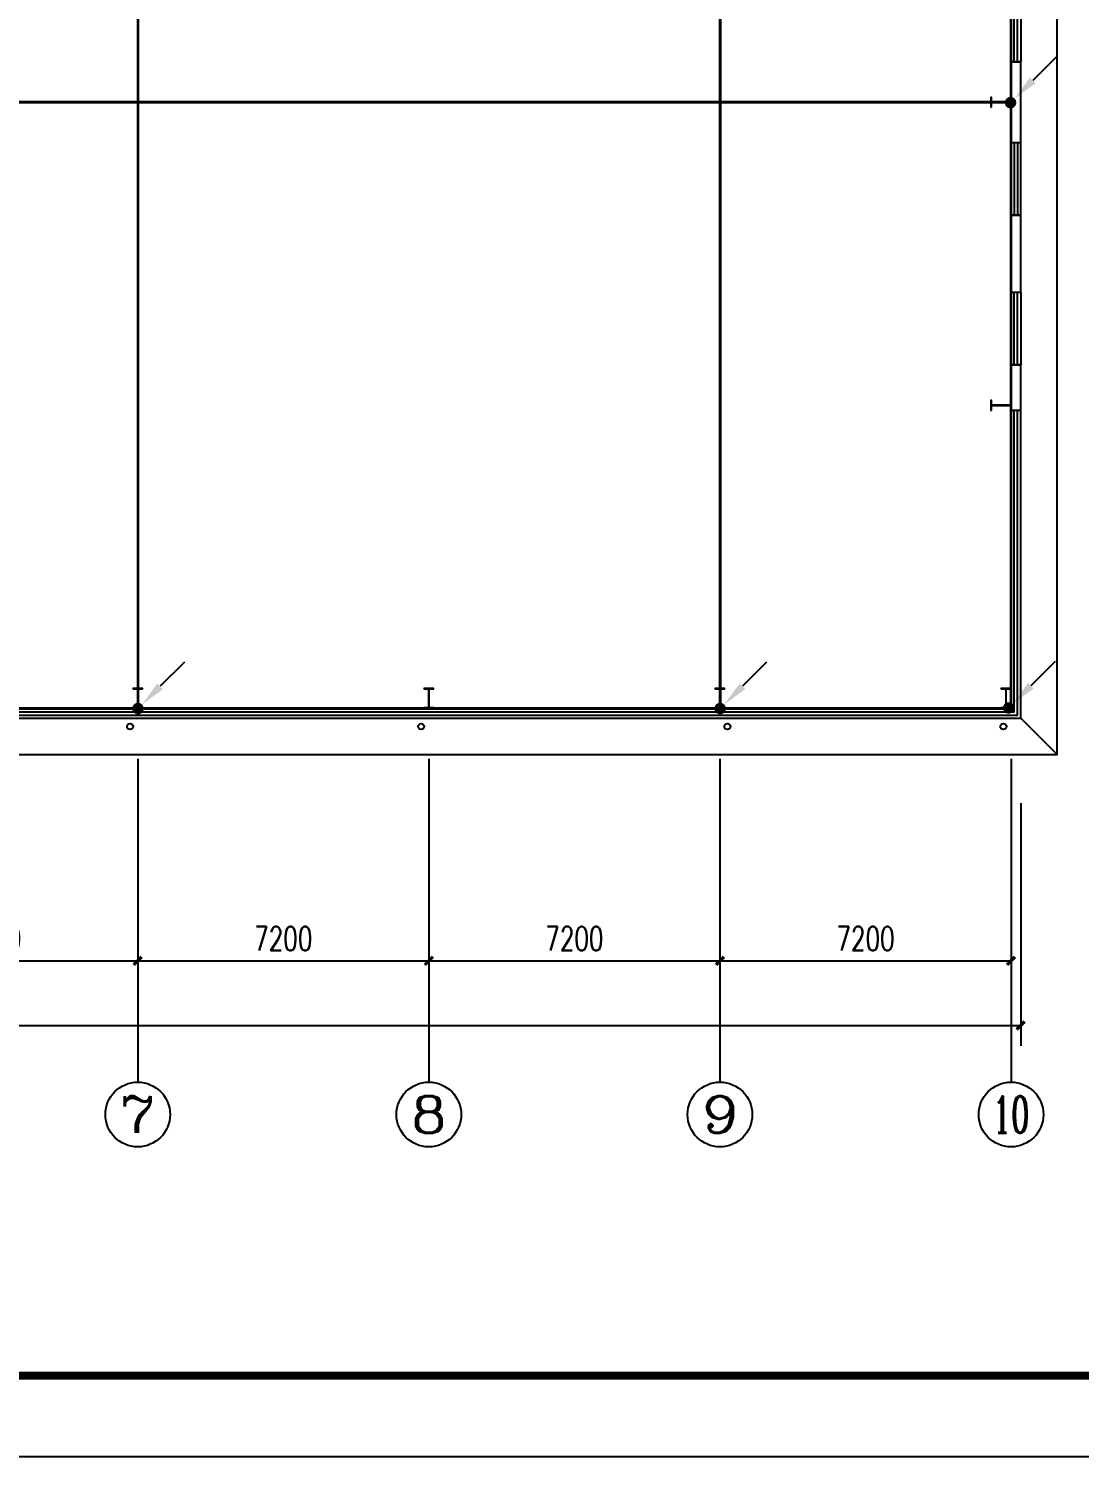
# Model space of a CAD drawing. Extents: x 4929870 to 5205508, y 4505833 to 4862647.
# Drawn here: x 5150684 to 5176676, y 4688496 to 4723813 of the extents above; entities that cross this region are included whole.
import ezdxf
from ezdxf.enums import TextEntityAlignment as Align

# ---------------------------------------------------------------- set-up
doc = ezdxf.new("R2010")
doc.units = 0
doc.header["$LTSCALE"] = 1000
doc.header["$MEASUREMENT"] = 0
doc.layers.get('0').update_dxf_attribs({"color": 4, "linetype": 'CONTINUOUS'})
doc.layers.get('Defpoints').update_dxf_attribs({"linetype": 'CONTINUOUS'})
for name, color, linetype in [('AXIS', 3, 'CONTINUOUS'), ('AXIS_TEXT', 7, 'CONTINUOUS'), ('COLUMN', 9, 'CONTINUOUS'), ('EVTR', 2, 'CONTINUOUS'), ('LWIRE', 4, 'CONTINUOUS'), ('PUB_TITLE', 4, 'CONTINUOUS'), ('WALL', 5, 'CONTINUOUS'), ('WINDOW', 4, 'CONTINUOUS'), ('WIRE-接地', 4, 'CONTINUOUS')]:
    doc.layers.add(name, color=color, linetype=linetype)
doc.styles.add('_TCH_AXIS', font='COMPLEX', dxfattribs={"bigfont": 'GBCBIG'})
doc.styles.add('_TCH_DIM_T3', font='SIMPLEX', dxfattribs={"width": 0.705882, "bigfont": 'GBCBIG'})
doc.styles.add('COMPLEX', font='COMPLEX')
doc.styles.get("Standard").update_dxf_attribs({"font": 'GBENOR', "bigfont": 'GBCBIG'})
doc.styles.add('TG_LINETYPE', font='SIMPLEX', dxfattribs={"width": 0.8, "height": 3, "bigfont": 'HZTXT'})
doc.linetypes.add('TG_E', pattern='A,2,-0.4,["E",TG_LINETYPE,S=0.1,R=0,X=-0.28,Y=-0.15],0', length=2.4)
doc.dimstyles.new('_TCH_ARCH&&200', dxfattribs={"dimtxt": 595, "dimasz": 200, "dimexe": 500, "dimexo": 600, "dimgap": 252.5, "dimtad": 1, "dimdec": 0, "dimzin": 0, "dimdsep": 46, "dimtxsty": '_TCH_DIM_T3', "dimblk": 'ARCHTICK', "dimcen": 0.09, "dimclrt": 7, "dimazin": 2, "dimtfac": 1, "dimtdec": 0, "dimtix": 1, "dimtmove": 2, "dimatfit": 3, "dimfxl": 0, "dimtolj": 1, "dimtzin": 0, "dimarcsym": 0})

# ---------------------------------------------------------------- blocks, each defined once
blk = doc.blocks.new('$TelecSys$00000078')
for p, q in [((1.15, 1.15), (0.55, 0.55)), ((0.104, 0.104), (0.104, 0.104)), ((-0.104, -0.104), (-0.104, -0.104))]:
    blk.add_line(p, q)
at = {"const_width": 0.142}
blk.add_lwpolyline([(-0.071, 0, 1), (0.071, 0, 1)], format="xyb", close=True, dxfattribs=at)
blk.add_solid([(0.62, 0.48), (0.48, 0.62), (0.1, 0.1)])
at = {"width": 0.8, "flags": 9}
blk.add_attdef('A', (0, 0), '', height=0.00002, dxfattribs=at)
blk = doc.blocks.new('_ArchTick')
at = {"color": 0, "linetype": 'ByBlock', "const_width": 0.4}
blk.add_lwpolyline([(-0.5, -0.5), (0.5, 0.5)], dxfattribs=at)
blk = doc.blocks.new('*D184')
at = {"layer": 'AXIS', "color": 0, "lineweight": -2}
for p, q in [((5146184, 4705154), (5146184, 4700254)), ((5153384, 4705154), (5153384, 4700254)), ((5146184, 4700754), (5153384, 4700754))]:
    blk.add_line(p, q, dxfattribs=at)
at = {"layer": 'Defpoints', "color": 0}
for p in [(5146184, 4705754), (5153384, 4705754), (5153384, 4700754)]:
    blk.add_point(p, dxfattribs=at)
at = {"layer": 'AXIS', "color": 0, "lineweight": -2, "xscale": 200, "yscale": 200, "zscale": 200, "rotation": 180}
blk.add_blockref('_ArchTick', (5146184, 4700754), dxfattribs=at)
at = {"layer": 'AXIS', "color": 0, "lineweight": -2, "xscale": 200, "yscale": 200, "zscale": 200}
blk.add_blockref('_ArchTick', (5153384, 4700754), dxfattribs=at)
at = {"layer": 'AXIS', "color": 7, "insert": (5149784, 4701304), "char_height": 595, "attachment_point": 5, "style": '_TCH_DIM_T3'}
blk.add_mtext('\\A1;7200', dxfattribs=at)
blk = doc.blocks.new('*D185')
at = {"layer": 'AXIS', "color": 0, "lineweight": -2}
for p, q in [((5153384, 4705154), (5153384, 4700254)), ((5160584, 4705154), (5160584, 4700254)), ((5153384, 4700754), (5160584, 4700754))]:
    blk.add_line(p, q, dxfattribs=at)
at = {"layer": 'Defpoints', "color": 0}
for p in [(5153384, 4705754), (5160584, 4705754), (5160584, 4700754)]:
    blk.add_point(p, dxfattribs=at)
at = {"layer": 'AXIS', "color": 0, "lineweight": -2, "xscale": 200, "yscale": 200, "zscale": 200, "rotation": 180}
blk.add_blockref('_ArchTick', (5153384, 4700754), dxfattribs=at)
at = {"layer": 'AXIS', "color": 0, "lineweight": -2, "xscale": 200, "yscale": 200, "zscale": 200}
blk.add_blockref('_ArchTick', (5160584, 4700754), dxfattribs=at)
at = {"layer": 'AXIS', "color": 7, "insert": (5156984, 4701304), "char_height": 595, "attachment_point": 5, "style": '_TCH_DIM_T3'}
blk.add_mtext('\\A1;7200', dxfattribs=at)
blk = doc.blocks.new('*D186')
at = {"layer": 'AXIS', "color": 0, "lineweight": -2}
for p, q in [((5160584, 4705154), (5160584, 4700254)), ((5167784, 4705154), (5167784, 4700254)), ((5160584, 4700754), (5167784, 4700754))]:
    blk.add_line(p, q, dxfattribs=at)
at = {"layer": 'Defpoints', "color": 0}
for p in [(5160584, 4705754), (5167784, 4705754), (5167784, 4700754)]:
    blk.add_point(p, dxfattribs=at)
at = {"layer": 'AXIS', "color": 0, "lineweight": -2, "xscale": 200, "yscale": 200, "zscale": 200, "rotation": 180}
blk.add_blockref('_ArchTick', (5160584, 4700754), dxfattribs=at)
at = {"layer": 'AXIS', "color": 0, "lineweight": -2, "xscale": 200, "yscale": 200, "zscale": 200}
blk.add_blockref('_ArchTick', (5167784, 4700754), dxfattribs=at)
at = {"layer": 'AXIS', "color": 7, "insert": (5164184, 4701304), "char_height": 595, "attachment_point": 5, "style": '_TCH_DIM_T3'}
blk.add_mtext('\\A1;7200', dxfattribs=at)
blk = doc.blocks.new('*D187')
at = {"layer": 'AXIS', "color": 0, "lineweight": -2}
for p, q in [((5167784, 4705154), (5167784, 4700254)), ((5174984, 4705154), (5174984, 4700254)), ((5167784, 4700754), (5174984, 4700754))]:
    blk.add_line(p, q, dxfattribs=at)
at = {"layer": 'Defpoints', "color": 0}
for p in [(5167784, 4705754), (5174984, 4705754), (5174984, 4700754)]:
    blk.add_point(p, dxfattribs=at)
at = {"layer": 'AXIS', "color": 0, "lineweight": -2, "xscale": 200, "yscale": 200, "zscale": 200, "rotation": 180}
blk.add_blockref('_ArchTick', (5167784, 4700754), dxfattribs=at)
at = {"layer": 'AXIS', "color": 0, "lineweight": -2, "xscale": 200, "yscale": 200, "zscale": 200}
blk.add_blockref('_ArchTick', (5174984, 4700754), dxfattribs=at)
at = {"layer": 'AXIS', "color": 7, "insert": (5171384, 4701304), "char_height": 595, "attachment_point": 5, "style": '_TCH_DIM_T3'}
blk.add_mtext('\\A1;7200', dxfattribs=at)
blk = doc.blocks.new('*D188')
at = {"layer": 'AXIS', "color": 0, "lineweight": -2}
for p, q in [((5109944, 4704654), (5109944, 4698654)), ((5175224, 4704654), (5175224, 4698654)), ((5109944, 4699154), (5175224, 4699154))]:
    blk.add_line(p, q, dxfattribs=at)
at = {"layer": 'Defpoints', "color": 0}
for p in [(5109944, 4705254), (5175224, 4705254), (5175224, 4699154)]:
    blk.add_point(p, dxfattribs=at)
at = {"layer": 'AXIS', "color": 0, "lineweight": -2, "xscale": 200, "yscale": 200, "zscale": 200, "rotation": 180}
blk.add_blockref('_ArchTick', (5109944, 4699154), dxfattribs=at)
at = {"layer": 'AXIS', "color": 0, "lineweight": -2, "xscale": 200, "yscale": 200, "zscale": 200}
blk.add_blockref('_ArchTick', (5175224, 4699154), dxfattribs=at)
at = {"layer": 'AXIS', "color": 7, "insert": (5142584, 4699704), "char_height": 595, "attachment_point": 5, "style": '_TCH_DIM_T3'}
blk.add_mtext('\\A1;65280', dxfattribs=at)
blk = doc.blocks.new('$TCHSYS$WIN2D')
for p, q in [((-0.5, 0.5), (0.5, 0.5)), ((-0.5, 0.5), (-0.5, -0.5)), ((0.5, 0.5), (0.5, -0.5)), ((0.5, 0.167), (-0.5, 0.167)), ((0.5, -0.167), (-0.5, -0.167)), ((-0.5, -0.5), (0.5, -0.5))]:
    blk.add_line(p, q)
blk = doc.blocks.new('_AXISO')
blk.add_circle((0, 0), 0.5)
at = {"layer": 'AXIS_TEXT', "style": 'COMPLEX', "width": 1.041667}
blk.add_attdef('A', text='', height=0.56, dxfattribs=at).set_placement((-0.25, -0.28), (0.25, -0.28), align=Align.FIT)

msp = doc.modelspace()

# ---------------------------------------------------------------- linework, layer by layer
for points in [[(5146183.9, 4705853.6), (5176123.9, 4705853.6), (5176123.9, 4729493.6)], [(5146183.9, 4706753.6), (5175223.9, 4706753.6), (5175223.9, 4714373.6)], [(5146183.9, 4706833.6), (5175143.9, 4706833.6), (5175143.9, 4714373.6)], [(5146183.9, 4706913.6), (5175063.9, 4706913.6), (5175063.9, 4714373.6)], [(5146183.9, 4706993.6), (5174983.9, 4706993.6), (5174983.9, 4714373.6)], [(5175223.9, 4706753.6), (5176123.9, 4705853.6)]]:
    msp.add_lwpolyline(points)
at = {"layer": 'AXIS'}
for p, q in [((5153383.9, 4705753.6), (5153383.9, 4697753.6)), ((5160583.9, 4705753.6), (5160583.9, 4697753.6)), ((5167783.9, 4705753.6), (5167783.9, 4697753.6)), ((5174983.9, 4705753.6), (5174983.9, 4697753.6))]:
    msp.add_line(p, q, dxfattribs=at)
at = {"layer": 'COLUMN', "color": 5}
for p, q in [((5174499.9, 4722118.6), (5174483.9, 4722118.6)), ((5174483.9, 4722118.6), (5174483.9, 4721868.6)), ((5174483.9, 4721868.6), (5174499.9, 4721868.6)), ((5174499.9, 4722003.6), (5174499.9, 4722118.6)), ((5174504.9, 4721998.6), (5174499.9, 4722003.6)), ((5174499.9, 4721983.6), (5174504.9, 4721988.6)), ((5174499.9, 4721868.6), (5174499.9, 4721983.6)), ((5174962.9, 4721998.6), (5174504.9, 4721998.6)), ((5174504.9, 4721988.6), (5174962.9, 4721988.6)), ((5174967.9, 4722003.6), (5174962.9, 4721998.6)), ((5174962.9, 4721988.6), (5174967.9, 4721983.6)), ((5174983.9, 4722118.6), (5174967.9, 4722118.6)), ((5174967.9, 4722118.6), (5174967.9, 4722003.6)), ((5174967.9, 4721983.6), (5174967.9, 4721868.6)), ((5174967.9, 4721868.6), (5174983.9, 4721868.6)), ((5174983.9, 4721868.6), (5174983.9, 4722118.6)), ((5174499.9, 4714618.6), (5174483.9, 4714618.6)), ((5174483.9, 4714618.6), (5174483.9, 4714368.6)), ((5174499.9, 4714503.6), (5174499.9, 4714618.6)), ((5174504.9, 4714498.6), (5174499.9, 4714503.6)), ((5174499.9, 4714483.6), (5174504.9, 4714488.6)), ((5174499.9, 4714368.6), (5174499.9, 4714483.6)), ((5174962.9, 4714498.6), (5174504.9, 4714498.6)), ((5174504.9, 4714488.6), (5174962.9, 4714488.6)), ((5174967.9, 4714503.6), (5174962.9, 4714498.6)), ((5174962.9, 4714488.6), (5174967.9, 4714483.6)), ((5174983.9, 4714618.6), (5174967.9, 4714618.6)), ((5174967.9, 4714618.6), (5174967.9, 4714503.6)), ((5174967.9, 4714483.6), (5174967.9, 4714368.6)), ((5174983.9, 4714368.6), (5174983.9, 4714618.6)), ((5174483.9, 4714368.6), (5174499.9, 4714368.6)), ((5174967.9, 4714368.6), (5174983.9, 4714368.6)), ((5153508.9, 4707493.6), (5153258.9, 4707493.6)), ((5153258.9, 4707493.6), (5153258.9, 4707477.6)), ((5153258.9, 4707477.6), (5153373.9, 4707477.6)), ((5153373.9, 4707477.6), (5153378.9, 4707472.6)), ((5153378.9, 4707472.6), (5153378.9, 4707014.6)), ((5153388.9, 4707472.6), (5153393.9, 4707477.6)), ((5153388.9, 4707014.6), (5153388.9, 4707472.6)), ((5153393.9, 4707477.6), (5153508.9, 4707477.6)), ((5153508.9, 4707477.6), (5153508.9, 4707493.6)), ((5160708.9, 4707493.6), (5160458.9, 4707493.6)), ((5160458.9, 4707493.6), (5160458.9, 4707477.6)), ((5160458.9, 4707477.6), (5160573.9, 4707477.6)), ((5160573.9, 4707477.6), (5160578.9, 4707472.6)), ((5160578.9, 4707472.6), (5160578.9, 4707014.6)), ((5160588.9, 4707472.6), (5160593.9, 4707477.6)), ((5160588.9, 4707014.6), (5160588.9, 4707472.6)), ((5160593.9, 4707477.6), (5160708.9, 4707477.6)), ((5160708.9, 4707477.6), (5160708.9, 4707493.6)), ((5167908.9, 4707493.6), (5167658.9, 4707493.6)), ((5167658.9, 4707493.6), (5167658.9, 4707477.6)), ((5167658.9, 4707477.6), (5167773.9, 4707477.6)), ((5167773.9, 4707477.6), (5167778.9, 4707472.6)), ((5167778.9, 4707472.6), (5167778.9, 4707014.6)), ((5167788.9, 4707472.6), (5167793.9, 4707477.6)), ((5167788.9, 4707014.6), (5167788.9, 4707472.6)), ((5167793.9, 4707477.6), (5167908.9, 4707477.6)), ((5167908.9, 4707477.6), (5167908.9, 4707493.6)), ((5174983.9, 4707493.6), (5174733.9, 4707493.6)), ((5174733.9, 4707493.6), (5174733.9, 4707477.6)), ((5174733.9, 4707477.6), (5174848.9, 4707477.6)), ((5174848.9, 4707477.6), (5174853.9, 4707472.6)), ((5174853.9, 4707472.6), (5174853.9, 4707014.6)), ((5174863.9, 4707472.6), (5174868.9, 4707477.6)), ((5174863.9, 4707014.6), (5174863.9, 4707472.6)), ((5174868.9, 4707477.6), (5174983.9, 4707477.6)), ((5174983.9, 4707477.6), (5174983.9, 4707493.6)), ((5153373.9, 4707009.6), (5153258.9, 4707009.6)), ((5153258.9, 4707009.6), (5153258.9, 4706993.6)), ((5153258.9, 4706993.6), (5153508.9, 4706993.6)), ((5153378.9, 4707014.6), (5153373.9, 4707009.6)), ((5153393.9, 4707009.6), (5153388.9, 4707014.6)), ((5153508.9, 4707009.6), (5153393.9, 4707009.6)), ((5153508.9, 4706993.6), (5153508.9, 4707009.6)), ((5160573.9, 4707009.6), (5160458.9, 4707009.6)), ((5160458.9, 4707009.6), (5160458.9, 4706993.6)), ((5160458.9, 4706993.6), (5160708.9, 4706993.6)), ((5160578.9, 4707014.6), (5160573.9, 4707009.6)), ((5160593.9, 4707009.6), (5160588.9, 4707014.6)), ((5160708.9, 4707009.6), (5160593.9, 4707009.6)), ((5160708.9, 4706993.6), (5160708.9, 4707009.6)), ((5167773.9, 4707009.6), (5167658.9, 4707009.6)), ((5167658.9, 4707009.6), (5167658.9, 4706993.6)), ((5167658.9, 4706993.6), (5167908.9, 4706993.6)), ((5167778.9, 4707014.6), (5167773.9, 4707009.6)), ((5167793.9, 4707009.6), (5167788.9, 4707014.6)), ((5167908.9, 4707009.6), (5167793.9, 4707009.6)), ((5167908.9, 4706993.6), (5167908.9, 4707009.6)), ((5174848.9, 4707009.6), (5174733.9, 4707009.6)), ((5174733.9, 4707009.6), (5174733.9, 4706993.6)), ((5174733.9, 4706993.6), (5174983.9, 4706993.6)), ((5174853.9, 4707014.6), (5174848.9, 4707009.6)), ((5174868.9, 4707009.6), (5174863.9, 4707014.6)), ((5174983.9, 4707009.6), (5174868.9, 4707009.6)), ((5174983.9, 4706993.6), (5174983.9, 4707009.6))]:
    msp.add_line(p, q, dxfattribs=at)
at = {"layer": 'EVTR'}
for centre in [(5153194.3, 4706549.1), (5160394.3, 4706549.1), (5167969.9, 4706549.1), (5174794.3, 4706549.1)]:
    msp.add_circle(centre, 75, dxfattribs=at)
at = {"layer": 'PUB_TITLE'}
msp.add_lwpolyline([(5086707.7, 4688496.1), (5205507.7, 4688496.1), (5205507.7, 4772496.1), (5086707.7, 4772496.1)], close=True, dxfattribs=at)
at = {"layer": 'PUB_TITLE', "const_width": 200}
msp.add_lwpolyline([(5091707.7, 4690496.1), (5203507.7, 4690496.1), (5203507.7, 4770496.1), (5091707.7, 4770496.1)], close=True, dxfattribs=at)
at = {"layer": 'WALL'}
for p, q in [((5175223.9, 4722993.6), (5174983.9, 4722993.6)), ((5174983.9, 4722993.6), (5174983.9, 4722118.6)), ((5175223.9, 4721993.6), (5175223.9, 4722993.6)), ((5174983.9, 4721868.6), (5174983.9, 4720993.6)), ((5175223.9, 4720993.6), (5175223.9, 4721993.6)), ((5174983.9, 4720993.6), (5175223.9, 4720993.6)), ((5175223.9, 4719193.6), (5174983.9, 4719193.6)), ((5174983.9, 4719193.6), (5174983.9, 4717293.6)), ((5175223.9, 4717293.6), (5175223.9, 4719193.6)), ((5174983.9, 4717293.6), (5175223.9, 4717293.6)), ((5175223.9, 4715493.6), (5174983.9, 4715493.6)), ((5174983.9, 4715493.6), (5174983.9, 4714618.6)), ((5175223.9, 4714373.6), (5175223.9, 4715493.6)), ((5174983.9, 4714373.6), (5175223.9, 4714373.6))]:
    msp.add_line(p, q, dxfattribs=at)
at = {"layer": 'WIRE-接地', "linetype": 'TG_E', "const_width": 70}
for points in [[(5110183.9, 4751993.6), (5110183.9, 4706993.6), (5174983.9, 4706993.6), (5174983.9, 4751993.6), (5110183.9, 4751993.6)], [(5153388.9, 4751993.6), (5153388.9, 4706993.6)], [(5167788.9, 4751993.6), (5167788.9, 4706993.6)], [(5110183.9, 4721993.6), (5174983.9, 4721993.6)]]:
    msp.add_lwpolyline(points, dxfattribs=at)

# ---------------------------------------------------------------- block references
at = {"layer": 'AXIS'}
ref = msp.add_blockref('_AXISO', (5153383.9, 4696953.6), dxfattribs=dict(at, xscale=1600, yscale=1600, zscale=1600))
ref.add_attrib('A', '7', dxfattribs={"layer": 'AXIS_TEXT', "height": 905.1, "style": '_TCH_AXIS', "width": 1.5}).set_placement((5152931.4, 4696501), (5153836.4, 4696501), align=Align.FIT)
ref = msp.add_blockref('_AXISO', (5160583.9, 4696953.6), dxfattribs=dict(at, xscale=1600, yscale=1600, zscale=1600))
ref.add_attrib('A', '8', dxfattribs={"layer": 'AXIS_TEXT', "height": 905.1, "style": '_TCH_AXIS', "width": 1.5}).set_placement((5160131.4, 4696501), (5161036.4, 4696501), align=Align.FIT)
ref = msp.add_blockref('_AXISO', (5167783.9, 4696953.6), dxfattribs=dict(at, xscale=1600, yscale=1600, zscale=1600))
ref.add_attrib('A', '9', dxfattribs={"layer": 'AXIS_TEXT', "height": 905.1, "style": '_TCH_AXIS', "width": 1.5}).set_placement((5167331.4, 4696501), (5168236.4, 4696501), align=Align.FIT)
ref = msp.add_blockref('_AXISO', (5174983.9, 4696953.6), dxfattribs=dict(at, xscale=1600, yscale=1600, zscale=1600))
ref.add_attrib('A', '10', dxfattribs={"layer": 'AXIS_TEXT', "height": 905.1, "style": '_TCH_AXIS', "width": 0.724138}).set_placement((5174531.4, 4696501), (5175436.4, 4696501), align=Align.FIT)
at = {"layer": 'LWIRE', "color": 0, "xscale": 1000, "yscale": 1000, "zscale": 1000}
for p in [(5174970.9, 4721980.6), (5153388.9, 4706993.6), (5167788.9, 4706993.6), (5174926.4, 4707009.6)]:
    msp.add_blockref('$TelecSys$00000078', p, dxfattribs=at)
at = {"layer": 'WINDOW', "yscale": 240}
for p, xscale, zscale, rotation in [((5175103.9, 4723893.6), -1800, -1800, 89.99999999969764), ((5175103.9, 4720093.6), 1800, 1800, 89.99999999970589), ((5175103.9, 4716393.6), -1800, -1800, 89.99999999970589)]:
    msp.add_blockref('$TCHSYS$WIN2D', p, dxfattribs=dict(at, xscale=xscale, zscale=zscale, rotation=rotation))

# ---------------------------------------------------------------- dimensions: what is measured, and where the dimension line sits
at = {"layer": 'AXIS'}
for p1, p2, distance, picture, middle in [((5146183.9, 4705753.6), (5153383.9, 4705753.6), -5000, '*D184', (5149783.9, 4701303.6)), ((5153383.9, 4705753.6), (5160583.9, 4705753.6), -5000, '*D185', (5156983.9, 4701303.6)), ((5160583.9, 4705753.6), (5167783.9, 4705753.6), -5000, '*D186', (5164183.9, 4701303.6)), ((5167783.9, 4705753.6), (5174983.9, 4705753.6), -5000, '*D187', (5171383.9, 4701303.6)), ((5109943.9, 4705253.6), (5175223.9, 4705253.6), -6100, '*D188', (5142583.9, 4699703.6))]:
    dim = msp.add_aligned_dim(p1=p1, p2=p2, distance=distance, dimstyle='_TCH_ARCH&&200', dxfattribs=at)
    dim.commit()
    dim.dimension.update_dxf_attribs({"geometry": picture, "text_midpoint": middle})

doc.saveas('drawing.dxf')
